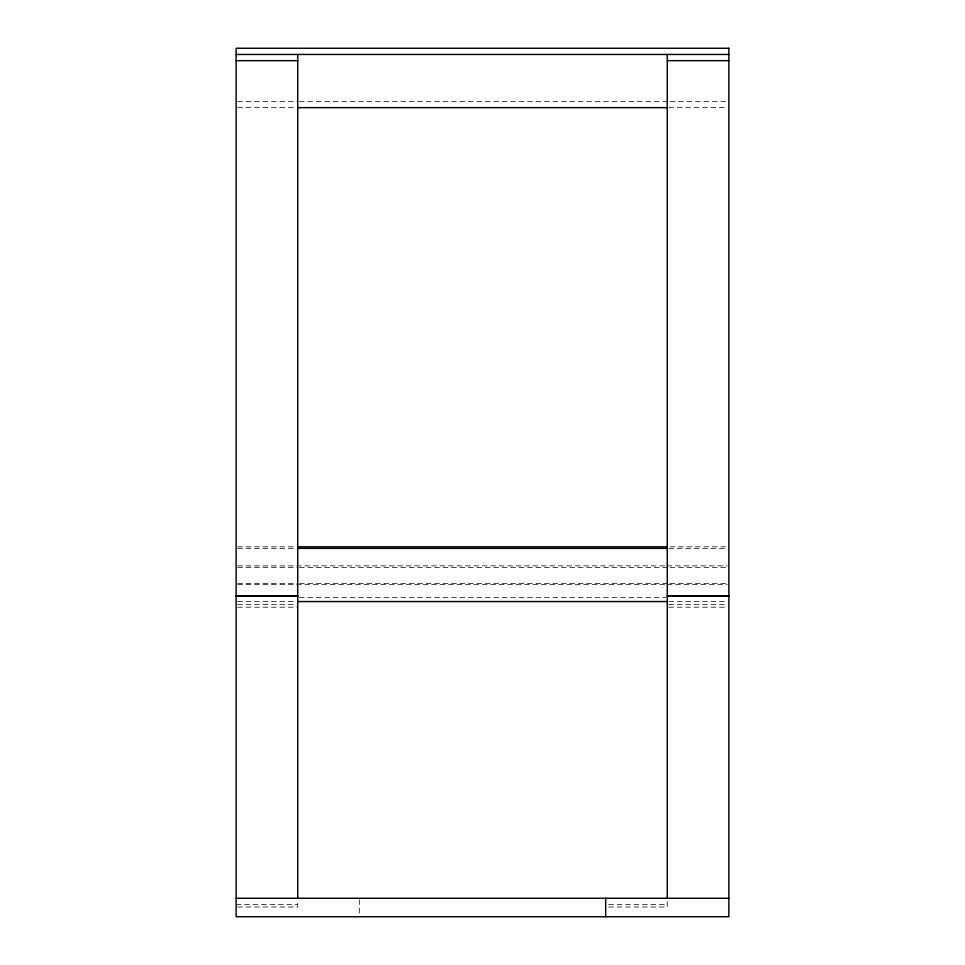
<?xml version="1.0" encoding="UTF-8"?>
<svg xmlns="http://www.w3.org/2000/svg" width="965" height="965" viewBox="0 0 965 965"><rect width="100%" height="100%" fill="white"/><g stroke="black" fill="none" stroke-linecap="round" stroke-linejoin="round"><path stroke-width="0.72" stroke-dasharray="4.83 3.62" d="M237.643 101.434L297.908 101.434M299.415 101.434L668.6 101.434M670.096 101.434L727.357 101.434M237.631 107.646L296.219 107.646M668.781 107.646L727.369 107.646M237.643 546.817L294.904 546.817M670.096 546.817L727.357 546.817M237.631 548.373L296.219 548.373M668.781 548.373L727.369 548.373M237.643 565.864L294.904 565.864M296.4 565.864L665.585 565.864M667.092 565.864L727.357 565.864M237.643 567.42L297.908 567.42M299.415 567.42L668.6 567.42M670.096 567.42L728.865 567.42M237.643 583.367L297.908 583.367M299.415 583.367L668.6 583.367M670.096 583.367L727.357 583.367M237.643 584.476L294.904 584.476M296.4 584.476L665.585 584.476M667.092 584.476L727.357 584.476M299.415 597.347L665.585 597.347M237.631 601.557L296.219 601.557M668.781 601.557L727.369 601.557M237.631 604.524L296.219 604.524M668.781 604.524L727.369 604.524M237.631 607.19L297.727 607.19M668.781 607.19L727.369 607.19M236.136 904.482L297.727 904.482M608.686 904.482L667.273 904.482M237.631 906.979L297.727 906.979L297.727 899.513M608.686 906.979L667.273 906.979L667.273 898.27M359.318 899.694L359.318 915.327"/><path stroke-width="1.45" d="M236.136 54.462L728.865 54.462M236.136 60.674L297.727 60.674M667.273 60.674L728.865 60.674M297.727 107.646L667.273 107.646M297.908 546.817L667.092 546.817M297.727 548.373L667.273 548.373M236.136 595.815L297.727 595.815M667.273 595.815L728.865 595.815M236.136 596.201L297.727 596.201M667.273 596.201L728.865 596.201M297.727 601.557L667.273 601.557M236.136 898.27L728.865 898.27M667.273 54.462L667.273 898.27M605.682 898.27L605.682 916.75M297.727 54.462L297.727 898.475M728.865 48.25L236.136 48.25L236.136 916.75L728.865 916.75L728.865 48.25"/></g></svg>
